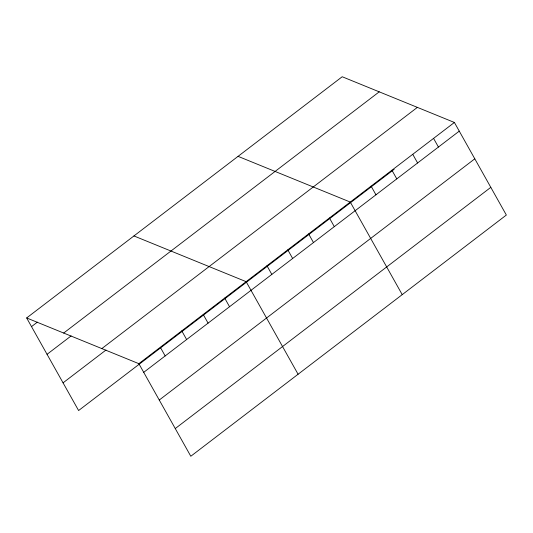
<?xml version="1.0" encoding="UTF-8"?>
<svg xmlns="http://www.w3.org/2000/svg" width="533" height="533" viewBox="0 0 533 533"><rect width="100%" height="100%" fill="white"/><g stroke="black" fill="none" stroke-linecap="round" stroke-linejoin="round"><path stroke-width="0.8" d="M26.65 317.954L342.199 76.745L454.396 122.463L506.35 215.046L190.801 456.255L138.853 363.673L26.65 317.954L78.604 410.537L394.147 169.327M31.514 326.622L37.363 322.145M63.674 333.045L379.223 91.836M47.051 354.312L71.109 335.923M101.823 348.589L417.372 107.38M63.061 382.841L105.974 350.041M138.853 363.673L454.396 122.463M143.71 372.34L459.259 131.131M159.254 400.03L474.796 158.821M175.264 428.559L490.813 187.35M238.064 156.349L350.268 202.067L402.222 294.642M133.936 235.946L246.139 281.664L298.087 374.239M433.569 138.387L438.432 147.048M412.749 154.303L417.605 162.971M391.922 170.227L396.779 178.888M371.095 186.144L375.958 194.811M329.441 217.984L334.304 226.645M308.614 233.907L313.477 242.568M287.787 249.824L292.65 258.485M266.96 265.74L271.823 274.408M224.679 298.067L229.543 306.728M203.22 314.47L208.083 323.131M181.766 330.866L186.623 339.534M160.306 347.269L165.17 355.937"/></g></svg>
